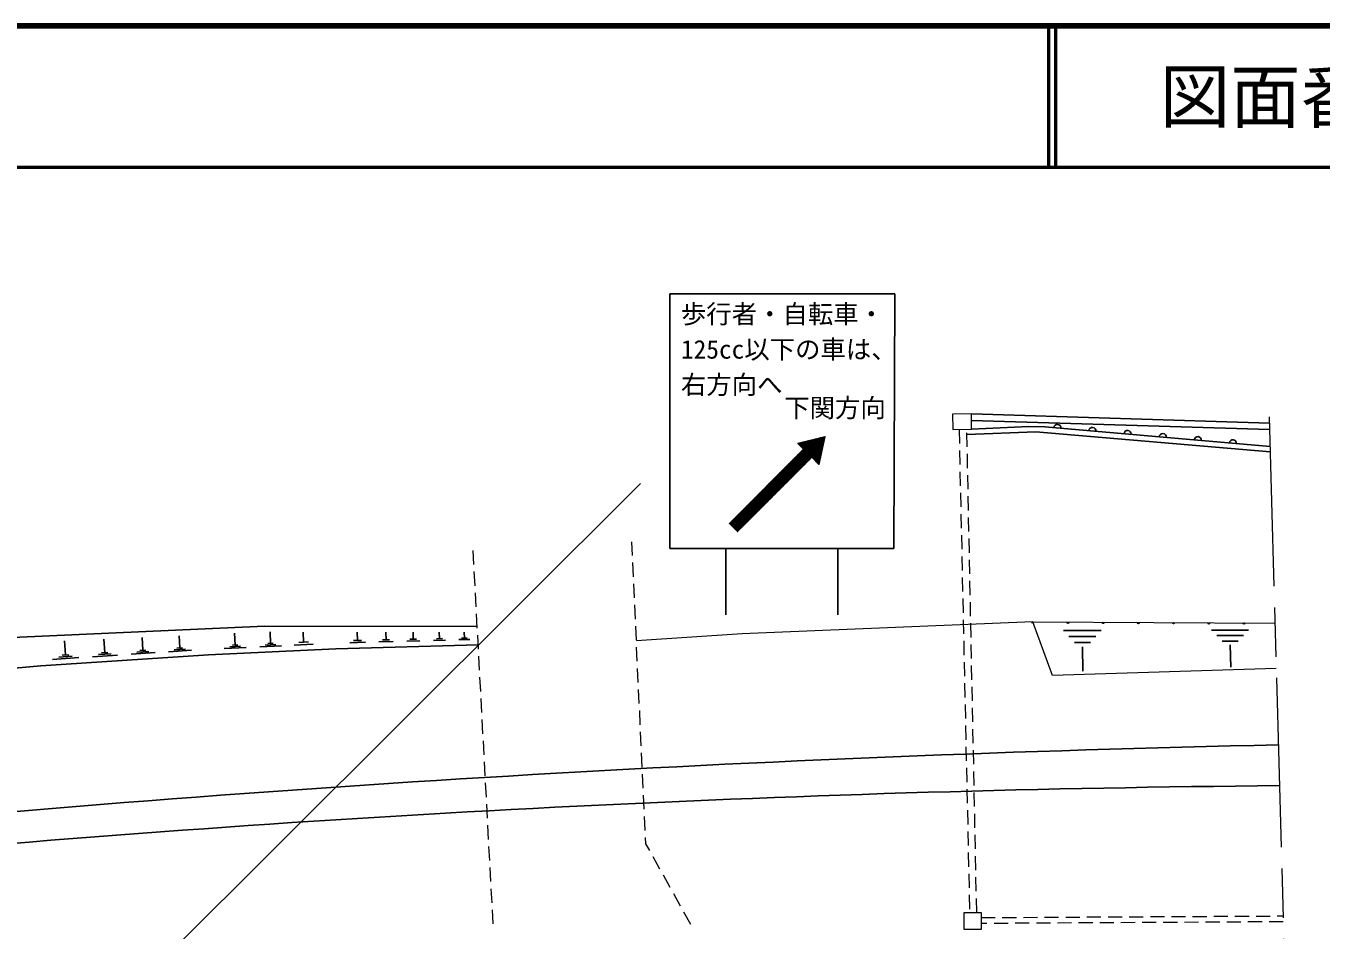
# Model space of a CAD drawing. Units: millimetres, scale not verified. Extents: x 40000 to 680000, y 20000 to 380000.
# Drawn here: x 436234 to 528068, y 315922 to 380000 of the extents above; entities that cross this region are included whole.
import ezdxf
from ezdxf.enums import TextEntityAlignment as Align

# ---------------------------------------------------------------- set-up
doc = ezdxf.new("R2010")
doc.units = ezdxf.units.MM
doc.header["$LTSCALE"] = 1000
doc.linetypes.add('CHAIN', pattern=[18.5, 12, -1.5, 3.5, -1.5])
for name, color, linetype, lineweight in [('M-BGD', 7, 'Continuous', 25), ('M-BMK', 2, 'CHAIN', 13), ('M-STR-STRC', 7, 'Continuous', 25), ('M-TTL', 2, 'Continuous', 140), ('M-TTL-LINE', 7, 'Continuous', 50)]:
    doc.layers.add(name, color=color, linetype=linetype, lineweight=lineweight)
doc.layers.add('M-TTL-TXT', color=7, linetype='Continuous')
doc.styles.add('ＭＳ ゴシック', font='')
doc.styles.get('ＭＳ ゴシック').set_extended_font_data('MS Gothic')

msp = doc.modelspace()

# ---------------------------------------------------------------- linework, layer by layer
at = {"layer": 'M-BGD'}
for p, q in [((524418, 351391), (503286, 352046)), ((524406, 351843), (503290, 352498)), ((507850, 351236), (502958, 351047)), ((507336, 351618), (503282, 351427)), ((508475, 351592), (507336, 351618)), ((524462, 349805), (507850, 351236)), ((508475, 351592), (524451, 350198)), ((453580, 336242), (453542, 337049)), ((455924, 336329), (455891, 337046)), ((459747, 336449), (459730, 337041)), ((461767, 336494), (461751, 337038)), ((463700, 336538), (463686, 337035)), ((465550, 336579), (465538, 337033)), ((467322, 336619), (467310, 337030)), ((509800, 337161), (512484, 337161)), ((520289, 337184), (522924, 337184)), ((439041, 335420), (438976, 336420)), ((441827, 335590), (441765, 336544)), ((444528, 335756), (444469, 336664)), ((447146, 335916), (447090, 336780)), ((451260, 336137), (450872, 336119)), ((451066, 336128), (451027, 336955)), ((453963, 336158), (453206, 336123)), ((453769, 336250), (453391, 336233)), ((456605, 336181), (455261, 336118)), ((456261, 336345), (455588, 336313)), ((460306, 336316), (459196, 336285)), ((460025, 336456), (459470, 336441)), ((462281, 336373), (461261, 336344)), ((462022, 336501), (461512, 336487)), ((464170, 336426), (463237, 336400)), ((463933, 336544), (463467, 336531)), ((465979, 336478), (465128, 336454)), ((465763, 336585), (465338, 336573)), ((467710, 336527), (466939, 336505)), ((467514, 336625), (467129, 336614)), ((510187, 336726), (512104, 336726)), ((510574, 336291), (511724, 336291)), ((520674, 336792), (522556, 336792)), ((521059, 336399), (522189, 336399)), ((521630, 336137), (521665, 334565)), ((439995, 335231), (438120, 335108)), ((439518, 335325), (438580, 335264)), ((439275, 335435), (438807, 335404)), ((442736, 335411), (440949, 335294)), ((442282, 335500), (441388, 335442)), ((442050, 335605), (441604, 335576)), ((445394, 335585), (443692, 335473)), ((444961, 335670), (444110, 335614)), ((444741, 335770), (444315, 335742)), ((447971, 335753), (446351, 335647)), ((447558, 335835), (446749, 335782)), ((447349, 335930), (446944, 335903)), ((451851, 335958), (450301, 335885)), ((451459, 336043), (450684, 336006)), ((454347, 336075), (452832, 336004)), ((511152, 336001), (511166, 334261))]:
    msp.add_line(p, q, dxfattribs=at)
at = {"layer": 'M-BGD', "lineweight": 13}
for p, q in [((502398, 351407), (502420, 350407)), ((502976, 350165), (502955, 351164)), ((502431, 349907), (502453, 348908)), ((503006, 348665), (502986, 349665)), ((502464, 348408), (502486, 347408)), ((503037, 347165), (503016, 348165)), ((502496, 346908), (502518, 345908)), ((503067, 345665), (503047, 346665)), ((502529, 345408), (502551, 344409)), ((503098, 344166), (503077, 345166)), ((502562, 343909), (502584, 342909)), ((503128, 342666), (503108, 343666)), ((467925, 342822), (467978, 341824)), ((479233, 342460), (479186, 343439)), ((479303, 340962), (479256, 341961)), ((502595, 342409), (502617, 341409)), ((503159, 341166), (503139, 342166)), ((468005, 341324), (468058, 340326)), ((502628, 340909), (502649, 339910)), ((468085, 339826), (468138, 338828)), ((479374, 339464), (479327, 340463)), ((503189, 339667), (503169, 340667)), ((479445, 337965), (479398, 338964)), ((502660, 339410), (502682, 338410)), ((503220, 338167), (503200, 339167)), ((468165, 338329), (468218, 337330)), ((479516, 336467), (479469, 337466)), ((502693, 337910), (502715, 336910)), ((503250, 336667), (503230, 337667)), ((507627, 337758), (524795, 337684)), ((509020, 333960), (507627, 337758)), ((468245, 336831), (468298, 335832)), ((502726, 336411), (502748, 335411)), ((503281, 335168), (503261, 336167)), ((468325, 335333), (468378, 334334)), ((479586, 334969), (479539, 335968)), ((479657, 333470), (479610, 334469)), ((502759, 334911), (502781, 333911)), ((503311, 333668), (503291, 334668)), ((524884, 334469), (509020, 333960)), ((468405, 333835), (468458, 332836)), ((502792, 333411), (502813, 332411)), ((479728, 331972), (479681, 332971)), ((503342, 332168), (503322, 333168)), ((468485, 332337), (468538, 331338)), ((502824, 331912), (502846, 330912)), ((503373, 330669), (503352, 331668)), ((468565, 330839), (468618, 329841)), ((479799, 330474), (479752, 331473)), ((479870, 328975), (479822, 329974)), ((502857, 330412), (502879, 329412)), ((503403, 329169), (503383, 330169)), ((468645, 329341), (468698, 328343)), ((502890, 328912), (502912, 327913)), ((479940, 327477), (479893, 328476)), ((503434, 327669), (503413, 328669)), ((468725, 327843), (468778, 326845)), ((480011, 325979), (479964, 326978)), ((502923, 327413), (502945, 326413)), ((503464, 326170), (503444, 327169)), ((468805, 326346), (468858, 325347)), ((480082, 324480), (480035, 325479)), ((502955, 325913), (502977, 324913)), ((503495, 324670), (503474, 325670)), ((468885, 324848), (468938, 323849)), ((502988, 324413), (503010, 323414)), ((468965, 323350), (469019, 322351)), ((480153, 322982), (480106, 323981)), ((503525, 323170), (503505, 324170)), ((480198, 322025), (480176, 322483)), ((503021, 322914), (503043, 321914)), ((503556, 321670), (503535, 322670)), ((469045, 321852), (469099, 320853)), ((480461, 321552), (480198, 322025)), ((481191, 320241), (480705, 321115)), ((503054, 321414), (503076, 320414)), ((503586, 320171), (503566, 321171)), ((469125, 320354), (469179, 319356)), ((481921, 318930), (481434, 319804)), ((503087, 319914), (503109, 318915)), ((503617, 318671), (503596, 319671)), ((469205, 318856), (469259, 317858)), ((482650, 317620), (482164, 318493)), ((503119, 318415), (503141, 317415)), ((503647, 317171), (503627, 318171)), ((469285, 317358), (469339, 316360)), ((483380, 316309), (482893, 317183)), ((506960, 316825), (507960, 316831)), ((508460, 316833), (509460, 316839)), ((509960, 316841), (510960, 316847)), ((511460, 316850), (512460, 316855)), ((512960, 316858), (513960, 316863)), ((514460, 316866), (515460, 316871)), ((515960, 316874), (516960, 316879)), ((517460, 316882), (518460, 316887)), ((518960, 316890), (519960, 316895)), ((520460, 316898), (521460, 316903)), ((521960, 316906), (522960, 316911)), ((523460, 316914), (524460, 316919)), ((524960, 316922), (525366, 316924)), ((503960, 316809), (504960, 316815)), ((504378, 316390), (503960, 316388)), ((505878, 316399), (504878, 316393)), ((505460, 316817), (506460, 316823)), ((507378, 316407), (506378, 316402)), ((508878, 316416), (507878, 316410)), ((510378, 316424), (509378, 316419)), ((511878, 316433), (510878, 316427)), ((513378, 316441), (512378, 316436)), ((514878, 316450), (513878, 316444)), ((516378, 316458), (515378, 316453)), ((517878, 316467), (516878, 316461)), ((519378, 316476), (518378, 316470)), ((520878, 316484), (519878, 316478)), ((522378, 316493), (521378, 316487)), ((523878, 316501), (522878, 316495)), ((525378, 316510), (524378, 316504))]:
    msp.add_line(p, q, dxfattribs=at)
for points in [[(503282, 351427), (503290, 352498), (501922, 352494), (501953, 351397)], [(502760, 317171), (503960, 317171), (503960, 315971), (502760, 315971)]]:
    msp.add_lwpolyline(points, close=True, dxfattribs=at)
at = {"layer": 'M-BGD'}
for points in [[(468220, 337429), (453144, 337449), (426842, 336281), (414134, 335467), (402664, 334476), (383867, 332493), (361636, 330157), (353529, 329237), (353915, 327422)], [(344608, 318652), (355458, 321714), (372981, 325590), (385194, 328033), (407974, 331538), (423408, 333414), (437285, 334653), (449179, 335432), (458206, 335856), (468291, 336144)]]:
    msp.add_lwpolyline(points, dxfattribs=at)
at = {"layer": 'M-BGD', "lineweight": 13}
msp.add_lwpolyline([(507627, 337758), (487009, 336918), (479522, 336424)], dxfattribs=at)
at = {"layer": 'M-BGD'}
for centre, radius, start, end in [((509365, 351514), 250, 355.046, 174.98239), ((511855, 351296), 250, 355.1362, 174.89219), ((514346, 351079), 250, 355.22517, 174.80322), ((516836, 350861), 250, 355.31475, 174.71364), ((519327, 350643), 250, 355.40434, 174.62405), ((521818, 350426), 250, 355.49392, 174.53446), ((510123, 337747), 75, 179.75428, 359.75276), ((510123, 337747), 37.5, 179.75459, 359.75244), ((512618, 337736), 75, 179.75352, 359.75352), ((512618, 337736), 37.5, 179.75352, 359.75352), ((515114, 337725), 75, 179.75428, 359.75276), ((515114, 337725), 37.5, 179.75459, 359.75244), ((517609, 337715), 75, 179.75352, 359.75352), ((517609, 337715), 37.5, 179.75352, 359.75352), ((520105, 337704), 75, 179.75428, 359.75276), ((520105, 337704), 37.5, 179.75352, 359.75352), ((522600, 337693), 75, 179.75352, 359.75352), ((522600, 337693), 37.5, 179.75459, 359.75244), ((555593, -1104286), 1433657, 91.2214, 95.58746), ((535858, -897175), 1223379, 90.50328, 95.17108)]:
    msp.add_arc(centre, radius, start, end, dxfattribs=at)
at = {"layer": 'M-BGD', "lineweight": 13}
msp.add_arc((507627, 337683), 75, 89.75352, 179.75352, dxfattribs=at)
at = {"layer": 'M-BMK'}
msp.add_line((524394, 352285), (525494, 312301), dxfattribs=at)
at = {"layer": 'M-STR-STRC'}
for p, q in [((497849, 361023), (481893, 361023)), ((481893, 361023), (481893, 342956)), ((497849, 361023), (497783, 342956)), ((492569, 349401), (492575, 350806)), ((492648, 349772), (492652, 350825)), ((492727, 350143), (492730, 350845)), ((492806, 350514), (492807, 350864)), ((492870, 350879), (492883, 350879)), ((491011, 350422), (492785, 350415)), ((491024, 350357), (491025, 350426)), ((491036, 350345), (492768, 350338)), ((491102, 350276), (491102, 350445)), ((491110, 350267), (492752, 350260)), ((491179, 350196), (491180, 350464)), ((491185, 350189), (492735, 350183)), ((491250, 348715), (491255, 349896)), ((491256, 350115), (491257, 350483)), ((491259, 350112), (492719, 350105)), ((491315, 349957), (492686, 349951)), ((491321, 350498), (492801, 350492)), ((491327, 348793), (491332, 349974)), ((491333, 350035), (491335, 350502)), ((491334, 350034), (492702, 350028)), ((491405, 348871), (491412, 350521)), ((491483, 348948), (491490, 350540)), ((491561, 349026), (491567, 350559)), ((491631, 350575), (492817, 350570)), ((491638, 349104), (491645, 350578)), ((491716, 349182), (491722, 350597)), ((491794, 349260), (491800, 350616)), ((491872, 349337), (491877, 350635)), ((491940, 350651), (492834, 350647)), ((491949, 349415), (491955, 350654)), ((492027, 349366), (492032, 350673)), ((492104, 349288), (492110, 350692)), ((492181, 349210), (492187, 350711)), ((492250, 350727), (492850, 350724)), ((492258, 349132), (492265, 350730)), ((492335, 349055), (492342, 350749)), ((492412, 348977), (492420, 350768)), ((492490, 349031), (492497, 350787)), ((492560, 350803), (492867, 350802)), ((490391, 349032), (491561, 349027)), ((490395, 347859), (490400, 349040)), ((490468, 349109), (491638, 349104)), ((490472, 347937), (490477, 349118)), ((490545, 349186), (491715, 349181)), ((490550, 348015), (490555, 349196)), ((490622, 349263), (491792, 349258)), ((490628, 348092), (490633, 349274)), ((490699, 349340), (491869, 349335)), ((490706, 348170), (490711, 349351)), ((490776, 349417), (491946, 349412)), ((490783, 348248), (490788, 349429)), ((490853, 349494), (492587, 349487)), ((490861, 348326), (490866, 349507)), ((490930, 349571), (492603, 349564)), ((490939, 348404), (490944, 349585)), ((491007, 349648), (492620, 349641)), ((491017, 348481), (491022, 349663)), ((491084, 349725), (492636, 349719)), ((491094, 348559), (491099, 349741)), ((491161, 349802), (492653, 349796)), ((491172, 348637), (491177, 349819)), ((491238, 349880), (492669, 349873)), ((491981, 349412), (492570, 349409)), ((492058, 349334), (492554, 349332)), ((492135, 349256), (492537, 349255)), ((492212, 349179), (492521, 349177)), ((492289, 349101), (492504, 349100)), ((492366, 349023), (492488, 349023)), ((489462, 346925), (489467, 348106)), ((489468, 348107), (490637, 348102)), ((489539, 347003), (489544, 348183)), ((489545, 348184), (490714, 348179)), ((489617, 347081), (489622, 348261)), ((489622, 348261), (490791, 348256)), ((489695, 347159), (489700, 348339)), ((489699, 348338), (490868, 348333)), ((489773, 347236), (489778, 348417)), ((489776, 348415), (490945, 348410)), ((489850, 347314), (489855, 348495)), ((489853, 348492), (491022, 348487)), ((489928, 347392), (489933, 348573)), ((489929, 348569), (491099, 348564)), ((490006, 347470), (490011, 348651)), ((490006, 348646), (491176, 348641)), ((490083, 348723), (491253, 348718)), ((490084, 347548), (490089, 348728)), ((490160, 348800), (491330, 348795)), ((490161, 347626), (490166, 348806)), ((490237, 348877), (491407, 348872)), ((490239, 347703), (490244, 348884)), ((490314, 348954), (491484, 348950)), ((490317, 347781), (490322, 348962)), ((492443, 348945), (492471, 348945)), ((479813, 347581), (439186, 307080)), ((488529, 345992), (488534, 347171)), ((488544, 347181), (489713, 347177)), ((488607, 346069), (488612, 347249)), ((488621, 347259), (489790, 347254)), ((488684, 346147), (488689, 347327)), ((488698, 347336), (489867, 347331)), ((488762, 346225), (488767, 347405)), ((488775, 347413), (489944, 347408)), ((488840, 346303), (488845, 347483)), ((488852, 347490), (490021, 347485)), ((488917, 346381), (488922, 347560)), ((488929, 347567), (490098, 347562)), ((488995, 346458), (489000, 347638)), ((489006, 347644), (490175, 347639)), ((489073, 346536), (489078, 347716)), ((489083, 347721), (490252, 347716)), ((489151, 346614), (489156, 347794)), ((489160, 347798), (490329, 347793)), ((489228, 346692), (489233, 347872)), ((489237, 347875), (490406, 347870)), ((489306, 346770), (489311, 347950)), ((489314, 347952), (490483, 347947)), ((489384, 346847), (489389, 348028)), ((489391, 348029), (490560, 348024)), ((487596, 345058), (487601, 346237)), ((487621, 346256), (488788, 346251)), ((487674, 345136), (487679, 346315)), ((487698, 346334), (488866, 346329)), ((487751, 345213), (487756, 346392)), ((487774, 346411), (488943, 346406)), ((487829, 345291), (487834, 346470)), ((487851, 346488), (489020, 346483)), ((487907, 345369), (487912, 346548)), ((487928, 346565), (489097, 346560)), ((487985, 345447), (487990, 346626)), ((488005, 346642), (489174, 346637)), ((488062, 345525), (488067, 346704)), ((488082, 346719), (489251, 346714)), ((488140, 345602), (488145, 346782)), ((488159, 346796), (489328, 346791)), ((488218, 345680), (488223, 346860)), ((488236, 346873), (489405, 346868)), ((488296, 345758), (488301, 346938)), ((488313, 346950), (489482, 346945)), ((488373, 345836), (488378, 347015)), ((488390, 347027), (489559, 347022)), ((488451, 345914), (488456, 347093)), ((488467, 347104), (489636, 347099)), ((486663, 344191), (486668, 345302)), ((486697, 345331), (487864, 345326)), ((486741, 344202), (486746, 345380)), ((486774, 345408), (487941, 345404)), ((486818, 344280), (486823, 345458)), ((486851, 345486), (488018, 345481)), ((486896, 344358), (486901, 345536)), ((486928, 345563), (488095, 345558)), ((486974, 344435), (486979, 345614)), ((487005, 345640), (488172, 345635)), ((487052, 344513), (487057, 345692)), ((487082, 345717), (488249, 345712)), ((487129, 344591), (487134, 345770)), ((487159, 345794), (488326, 345789)), ((487207, 344669), (487212, 345847)), ((487236, 345871), (488403, 345866)), ((487285, 344747), (487290, 345925)), ((487313, 345948), (488480, 345943)), ((487363, 344824), (487368, 346003)), ((487390, 346025), (488557, 346020)), ((487440, 344902), (487445, 346081)), ((487467, 346102), (488634, 346097)), ((487518, 344980), (487523, 346159)), ((487544, 346179), (488711, 346174)), ((486124, 344731), (486124, 344757)), ((486140, 344714), (487248, 344710)), ((486158, 344792), (487325, 344787)), ((486201, 344654), (486202, 344835)), ((486218, 344637), (487171, 344633)), ((486235, 344869), (487402, 344864)), ((486278, 344577), (486279, 344913)), ((486296, 344559), (487094, 344556)), ((486312, 344946), (487479, 344941)), ((486355, 344500), (486357, 344991)), ((486373, 344481), (487017, 344478)), ((486389, 345023), (487556, 345018)), ((486432, 344423), (486435, 345069)), ((486451, 344403), (486940, 344401)), ((486466, 345100), (487633, 345095)), ((486509, 344346), (486512, 345147)), ((486543, 345177), (487710, 345172)), ((486586, 344269), (486590, 345224)), ((486620, 345254), (487787, 345249)), ((486529, 344326), (486863, 344324)), ((486607, 344248), (486786, 344247)), ((486684, 344170), (486709, 344170)), ((485866, 342956), (485866, 338259)), ((493811, 342956), (493811, 338259))]:
    msp.add_line(p, q, dxfattribs=at)
msp.add_lwpolyline([(491362, 350004), (490971, 350413), (492884, 350882), (492466, 348922), (491963, 349429), (486697, 344158), (486111, 344744)], close=True, dxfattribs=at)
msp.add_lwpolyline([(497783, 342956), (489838, 342956), (481893, 342956)], dxfattribs=at)
at = {"layer": 'M-TTL'}
msp.add_line((680000, 380000), (40000, 380000), dxfattribs=at)
at = {"layer": 'M-TTL-LINE'}
for p, q in [((508747, 380000), (508747, 370000)), ((509247, 380000), (509247, 370000)), ((40000, 370000), (680000, 370000))]:
    msp.add_line(p, q, dxfattribs=at)

# ---------------------------------------------------------------- texts
at = {"layer": 'M-STR-STRC', "style": 'ＭＳ ゴシック'}
for s, p in [('歩行者・自転車・', (489877, 358523)), ('125cc以下の車は、', (490327, 356023)), ('右方向へ', (486277, 353523)), ('下関方向', (493602, 351872))]:
    msp.add_text(s, height=1320, dxfattribs=at).set_placement(p, align=Align.BOTTOM_CENTER)
at = {"layer": 'M-TTL-TXT', "style": 'ＭＳ ゴシック'}
msp.add_text('図面番号', height=3666, dxfattribs=at).set_placement((526622, 375000), align=Align.MIDDLE_CENTER)

doc.saveas('drawing.dxf')
